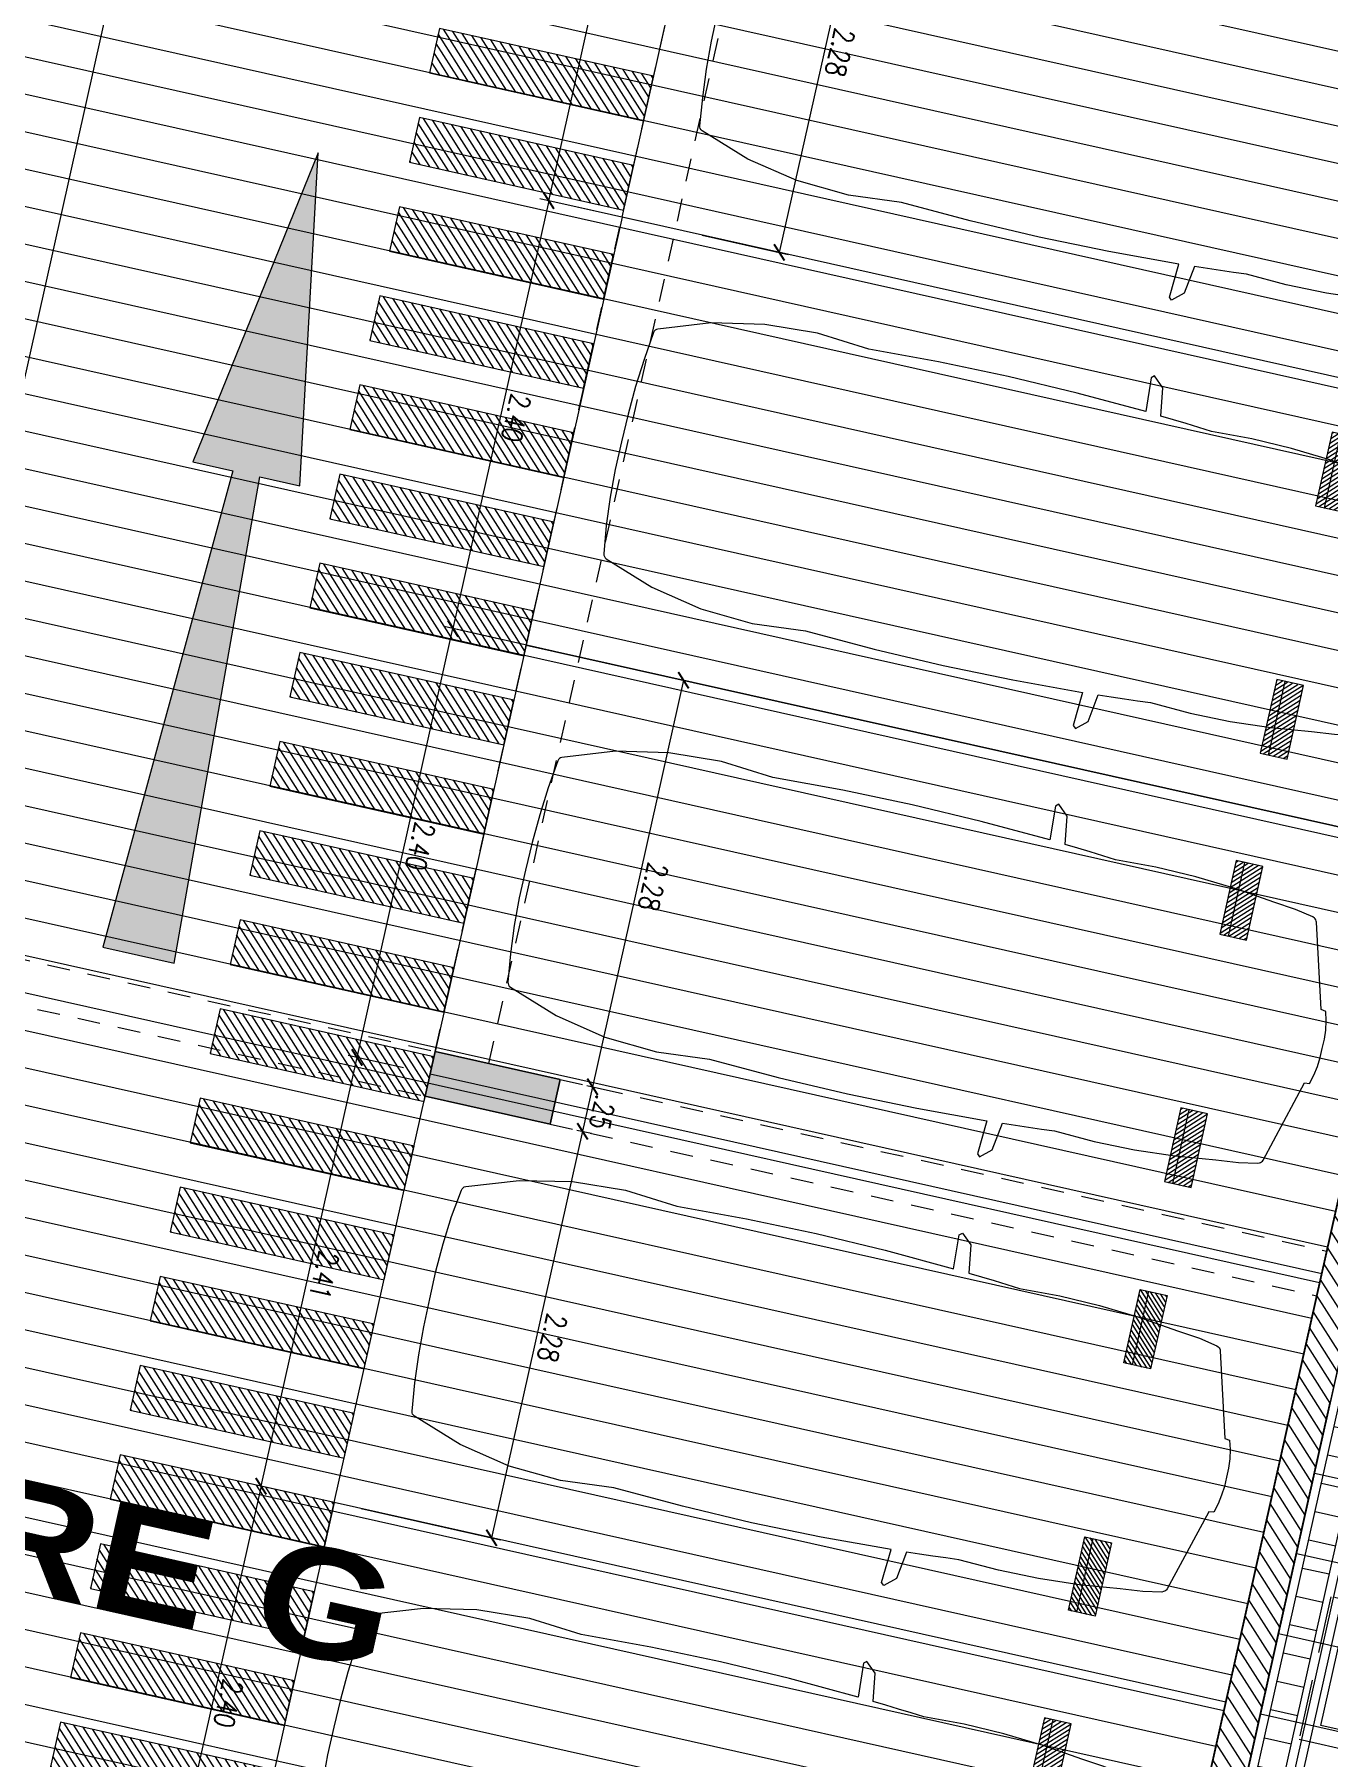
# Model space of a CAD drawing. Header units: millimetres. Extents: x 2471 to 2909, y 1327 to 1568.
# Drawn here: x 2610.77 to 2617.85, y 1485.43 to 1494.86 of the extents above; entities that cross this region are included whole.
import ezdxf
from ezdxf.xclip import XClip

# ---------------------------------------------------------------- set-up
doc = ezdxf.new("R2010")
doc.units = ezdxf.units.MM
doc.header["$XCLIPFRAME"] = 2
doc.set_wipeout_variables(frame=1)
for name, pattern in [('ACAD_ISO07W100', [3, 0, -3]), ('CONTINUO', [0]), ('HIDDEN', [0.375, 0.25, -0.125]), ('HIDDEN2', [0.1875, 0.125, -0.0625])]:
    doc.linetypes.add(name, pattern=pattern)
doc.layers.get('0').update_dxf_attribs({"color": 251, "lineweight": 9})
doc.layers.get('DEFPOINTS').update_dxf_attribs({"color": 251, "lineweight": 9})
for name, color, linetype, lineweight in [('A-COTAS INT', 251, 'Continuous', 13), ('A-EST PLACAS', 251, 'Continuous', 13), ('A-ESTRUCTURA-HATCH', 251, 'Continuous', 13), ('A-ESTRUCTURA-MUROS', 251, 'Continuous', 13), ('A-ESTRUCTURA-VIGAS', 251, 'HIDDEN2', 13), ('A-HATCH', 251, 'Continuous', 13), ('A-LINEAS', 251, 'Continuous', 13), ('A-MOBILIARIO', 251, 'Continuous', 13), ('A-MURO BAJO', 251, 'Continuous', 13), ('A-MUROS', 251, 'Continuous', 13), ('A_50_TextoSubtitulos', 251, 'Continuous', 13), ('CIRCULACION PEATONAL', 251, 'Continuous', 13), ('Cotas', 251, 'Continuous', 13)]:
    doc.layers.add(name, color=color, linetype=linetype, lineweight=lineweight)
doc.styles.add('R140-200', font='ariblk.ttf', dxfattribs={"height": 0.5})
doc.styles.add('ROMANS', font='romans.shx', dxfattribs={"width": 0.8})
doc.dimstyles.new('COTA-75-I', dxfattribs={"dimtxt": 0.11, "dimasz": 0.075, "dimexe": 0.05, "dimexo": 0.15, "dimgap": 0.03, "dimtad": 1, "dimzin": 4, "dimdsep": 46, "dimtxsty": 'ROMANS', "dimblk": 'ARCHTICK', "dimcen": 0.09, "dimclrd": 7, "dimclre": 7, "dimclrt": 2, "dimadec": 0, "dimazin": 0, "dimtfac": 1.2, "dimtix": 1, "dimtmove": 2, "dimatfit": 3, "dimfxl": 0.05, "dimtolj": 1, "dimtzin": 4, "dimarcsym": 0})
pattern_1 = [(135, (197.28794, 7.665617), (-0.0141421356, -0.0141421356), [])]
pattern_2 = [(135, (197.29044, 7.665617), (-0.0141421356, -0.0141421356), [])]
pattern_3 = [(135, (197.28794, 7.665617), (-0.0141421356, -0.0141421356), [])]

# ---------------------------------------------------------------- blocks, each defined once
blk = doc.blocks.new('EST P2')
at = {"layer": 'A-ESTRUCTURA-HATCH'}
h = blk.add_hatch(dxfattribs=at)
h.set_pattern_fill('ANSI31', color=256, scale=0.02)
h.set_pattern_definition([(45, (-226392.07709, -8188163.05961), (-0.04490128060535, 0.04490128060535), [])])
h.paths.add_polyline_path([(-3.61, 5.05), (-3.61, 4.85), (-44.785, 4.85), (-44.785, -0.15), (-46.99, -0.15), (-46.99, -11.15), (-3.61, -11.1501), (-3.61, -11.4001), (-47.24, -11.4), (-47.24, 0.15), (-45.035, 0.15), (-45.035, 5.0497)])
h.paths.add_polyline_path([(5.8757, 4.85), (5.8757, 5.05), (35.53, 5.05), (35.53, 4.85)])
h.paths.add_polyline_path([(35.58, -11.1501), (71.88, -11.1501), (71.88, -11.4001), (35.58, -11.4)])
h.paths.add_polyline_path([(-3.56, -11.15), (35.53, -11.15), (35.53, -11.4001), (-3.56, -11.4001)])
edge = h.paths.add_edge_path()
edge.add_arc((63.3007, -0.15), 9.7, 360, 540)
edge.add_line((53.6007, -0.15), (53.8007, -0.15))
edge.add_arc((63.3007, -0.15), 9.5, 0, 180, ccw=False)
edge.add_line((72.8007, -0.15), (73.0007, -0.15))
h.paths.add_polyline_path([(47.915, 5.05), (35.58, 5.05), (35.58, 4.85), (47.915, 4.85)])
edge = h.paths.add_edge_path()
edge.add_arc((63.3007, -0.15), 3.3, 0.00108, 49.99451)
edge.add_line((65.4221, 2.3777), (65.4222, -0.15))
edge.add_line((65.4222, -0.15), (65.2722, -0.15))
edge.add_line((65.2722, -0.15), (65.2721, 2.4964))
edge.add_arc((63.3007, -0.15), 3.3, 53.31547, 179.99992)
edge.add_line((60.0007, -0.15), (59.8007, -0.15))
edge.add_arc((63.3007, -0.15), 3.5, 0.00102, 179.99993, ccw=False)
edge.add_line((66.8007, -0.1499), (66.6007, -0.1499))
edge.add_line((66.6007, -0.1499), (66.6007, -0.1499))
h.paths.add_polyline_path([(51.865, 4.85), (53.3757, 4.85), (53.3757, 5.05), (51.865, 5.05)])
h = blk.add_hatch(color=256, dxfattribs=at)
h.dxf.hatch_style = 1
h.paths.add_polyline_path([(1.925, -0.1506), (-0.175, -0.1506), (-0.175, 4.85), (-3.56, 4.85), (-3.56, 5.05), (3.7748, 5.05), (3.7748, 3.1999), (3.6248, 3.1999), (3.6248, 4.85), (-0.0249, 4.85), (-0.0249, 2.2), (3.7748, 2.2), (3.7748, 2.0501), (-0.0249, 2.05), (-0.0249, 0), (1.925, -0.0004)])
h.paths.add_polyline_path([(51.865, 5.05), (47.915, 5.05), (47.915, -0.15), (50.25, -0.15), (50.25, 0), (48.065, 0), (48.065, 2.05), (50.015, 2.05), (50.015, 2.2), (48.065, 2.2), (48.065, 4.85), (51.715, 4.85), (51.715, 1.9), (51.865, 1.9)])
h.paths.add_polyline_path([(71.63, -6.15), (71.88, -6.15), (71.88, -6.85), (71.63, -6.85)])
h.paths.add_polyline_path([(64.42, -6.15), (64.67, -6.15), (64.67, -6.85), (64.42, -6.85)])
h.paths.add_polyline_path([(57.21, -6.15), (57.46, -6.15), (57.46, -6.85), (57.21, -6.85)])
h.paths.add_polyline_path([(50, -6.15), (50.25, -6.15), (50.25, -6.85), (50, -6.85)])
h.paths.add_polyline_path([(42.79, -6.15), (43.04, -6.15), (43.04, -6.85), (42.79, -6.85)])
h.paths.add_polyline_path([(42.79, 0.55), (43.04, 0.55), (43.04, -0.15), (42.79, -0.15)])
h.paths.add_polyline_path([(35.58, -6.15), (35.83, -6.15), (35.83, -6.85), (35.58, -6.85)])
h.paths.add_polyline_path([(35.58, 0.55), (35.83, 0.55), (35.83, -0.15), (35.58, -0.15)])
h.paths.add_polyline_path([(35.28, -6.15), (35.53, -6.15), (35.53, -6.85), (35.28, -6.85)])
h.paths.add_polyline_path([(35.28, 0.55), (35.53, 0.55), (35.53, -0.15), (35.28, -0.15)])
h.paths.add_polyline_path([(30.28, -6.15), (30.53, -6.15), (30.53, -6.85), (30.28, -6.85)])
h.paths.add_polyline_path([(30.28, 0.55), (30.53, 0.55), (30.53, -0.15), (30.28, -0.15)])
h.paths.add_polyline_path([(23.07, -6.15), (23.32, -6.15), (23.32, -6.85), (23.07, -6.85)])
h.paths.add_polyline_path([(23.07, 0.55), (23.32, 0.55), (23.32, -0.15), (23.07, -0.15)])
h.paths.add_polyline_path([(18.07, -6.15), (18.32, -6.15), (18.32, -6.85), (18.07, -6.85)])
h.paths.add_polyline_path([(18.07, 0.55), (18.32, 0.55), (18.32, -0.15), (18.07, -0.15)])
h.paths.add_polyline_path([(10.86, -6.15), (11.11, -6.15), (11.11, -6.85), (10.86, -6.85)])
h.paths.add_polyline_path([(10.86, 0.55), (11.11, 0.55), (11.11, -0.15), (10.86, -0.15)])
h.paths.add_polyline_path([(3.65, -6.15), (3.9, -6.15), (3.9, -6.85), (3.65, -6.85)])
h.paths.add_polyline_path([(3.6264, 0.55), (3.9, 0.55), (3.9, -0.15), (3.6264, -0.15)])
h.paths.add_polyline_path([(-3.56, -6.15), (-3.31, -6.15), (-3.31, -6.85), (-3.56, -6.85)])
h.paths.add_polyline_path([(-3.56, 0.55), (-3.31, 0.55), (-3.31, -0.15), (-3.56, -0.15)])
h.paths.add_polyline_path([(-3.86, -6.15), (-3.61, -6.15), (-3.61, -6.85), (-3.86, -6.85)])
h.paths.add_polyline_path([(-3.86, 0.55), (-3.61, 0.55), (-3.61, -0.15), (-3.86, -0.15)])
h.paths.add_polyline_path([(-11.07, -6.15), (-10.82, -6.15), (-10.82, -6.85), (-11.07, -6.85)])
h.paths.add_polyline_path([(-11.07, 0.55), (-10.82, 0.55), (-10.82, -0.15), (-11.07, -0.15)])
h.paths.add_polyline_path([(-18.28, -6.15), (-18.03, -6.15), (-18.03, -6.85), (-18.28, -6.85)])
h.paths.add_polyline_path([(-18.28, 0.55), (-18.03, 0.55), (-18.03, -0.15), (-18.28, -0.15)])
h.paths.add_polyline_path([(-25.49, -6.15), (-25.24, -6.15), (-25.24, -6.85), (-25.49, -6.85)])
h.paths.add_polyline_path([(-25.49, 0.55), (-25.24, 0.55), (-25.24, -0.15), (-25.49, -0.15)])
h.paths.add_polyline_path([(-32.7, -6.15), (-32.45, -6.15), (-32.45, -6.85), (-32.7, -6.85)])
h.paths.add_polyline_path([(-32.7, 0.55), (-32.45, 0.55), (-32.45, -0.15), (-32.7, -0.15)])
h.paths.add_polyline_path([(-39.91, -6.15), (-39.66, -6.15), (-39.66, -6.85), (-39.91, -6.85)])
h.paths.add_polyline_path([(-39.91, 0.55), (-39.66, 0.55), (-39.66, -0.15), (-39.91, -0.15)])
at = {"layer": 'A-EST PLACAS'}
blk.add_lwpolyline([(-18.28, 0.55), (-18.03, 0.55), (-18.03, -0.15), (-18.28, -0.15)], close=True, dxfattribs=at)
at = {"layer": 'A-ESTRUCTURA-MUROS'}
blk.add_lwpolyline([(-3.61, 5.05), (-3.61, 4.85), (-44.785, 4.85), (-44.785, -0.15), (-46.99, -0.15), (-46.99, -11.15), (-3.61, -11.1501), (-3.61, -11.4001), (-47.24, -11.4), (-47.24, 0.15), (-45.035, 0.15), (-45.035, 5.0497)], close=True, dxfattribs=at)
at = {"layer": 'A-ESTRUCTURA-VIGAS'}
for points in [[(-18.28, 0.55), (-18.28, 4.85)], [(-18.03, 0.55), (-18.03, 4.85)], [(-18.28, 0.15), (-25.24, 0.15)], [(-18.28, -0.15), (-25.24, -0.15)], [(-18.28, -6.15), (-18.28, -0.15)], [(-18.03, -6.15), (-18.03, -0.15)]]:
    blk.add_lwpolyline(points, dxfattribs=at)
blk = doc.blocks.new('*U264')
at = {"layer": 'CIRCULACION PEATONAL'}
h = blk.add_hatch(dxfattribs=at)
h.set_pattern_fill('ANSI31', color=256, scale=0.3)
h.set_pattern_definition([(45, (75.250368, 0), (-0.0265165, 0.0265165), [])])
h.paths.add_polyline_path([(75.5474, 0.2275), (75.2974, 0.2275), (75.2974, -0.9725), (75.5474, -0.9725)])
h = blk.add_hatch(dxfattribs=at)
h.set_pattern_fill('ANSI31', color=256, scale=0.3)
h.set_pattern_definition([(45, (75.750368, 0), (-0.0265165, 0.0265165), [])])
h.paths.add_polyline_path([(76.0474, 0.2275), (75.7974, 0.2275), (75.7974, -0.9725), (76.0474, -0.9725)])
h = blk.add_hatch(dxfattribs=at)
h.set_pattern_fill('ANSI31', color=256, scale=0.3)
h.set_pattern_definition([(45, (76.250368, 0), (-0.0265165, 0.0265165), [])])
h.paths.add_polyline_path([(76.5474, 0.2275), (76.2974, 0.2275), (76.2974, -0.9725), (76.5474, -0.9725)])
h = blk.add_hatch(dxfattribs=at)
h.set_pattern_fill('ANSI31', color=256, scale=0.3)
h.set_pattern_definition([(45, (76.750368, 0), (-0.0265165, 0.0265165), [])])
h.paths.add_polyline_path([(77.0474, 0.2275), (76.7974, 0.2275), (76.7974, -0.9725), (77.0474, -0.9725)])
h = blk.add_hatch(dxfattribs=at)
h.set_pattern_fill('ANSI31', color=256, scale=0.3)
h.set_pattern_definition([(45, (77.250368, 0), (-0.0265165, 0.0265165), [])])
h.paths.add_polyline_path([(77.5474, 0.2275), (77.2974, 0.2275), (77.2974, -0.9725), (77.5474, -0.9725)])
h = blk.add_hatch(dxfattribs=at)
h.set_pattern_fill('ANSI31', color=256, scale=0.3)
h.set_pattern_definition([(45, (77.750368, 0), (-0.0265165, 0.0265165), [])])
h.paths.add_polyline_path([(78.0474, 0.2275), (77.7974, 0.2275), (77.7974, -0.9725), (78.0474, -0.9725)])
h = blk.add_hatch(dxfattribs=at)
h.set_pattern_fill('ANSI31', color=256, scale=0.3)
h.set_pattern_definition([(45, (78.250368, 0), (-0.0265165, 0.0265165), [])])
h.paths.add_polyline_path([(78.5474, 0.2275), (78.2974, 0.2275), (78.2974, -0.9725), (78.5474, -0.9725)])
h = blk.add_hatch(dxfattribs=at)
h.set_pattern_fill('ANSI31', color=256, scale=0.3)
h.set_pattern_definition([(45, (78.750368, 0), (-0.0265165, 0.0265165), [])])
h.paths.add_polyline_path([(79.0474, 0.2275), (78.7974, 0.2275), (78.7974, -0.9725), (79.0474, -0.9725)])
h = blk.add_hatch(dxfattribs=at)
h.set_pattern_fill('ANSI31', color=256, scale=0.3)
h.set_pattern_definition([(45, (79.250368, 0), (-0.0265165, 0.0265165), [])])
h.paths.add_polyline_path([(79.5474, 0.2275), (79.2974, 0.2275), (79.2974, -0.9725), (79.5474, -0.9725)])
h = blk.add_hatch(dxfattribs=at)
h.set_pattern_fill('ANSI31', color=256, scale=0.3)
h.set_pattern_definition([(45, (79.750368, 0), (-0.0265165, 0.0265165), [])])
h.paths.add_polyline_path([(80.0474, 0.2275), (79.7974, 0.2275), (79.7974, -0.9725), (80.0474, -0.9725)])
h = blk.add_hatch(dxfattribs=at)
h.set_pattern_fill('ANSI31', color=256, scale=0.3)
h.set_pattern_definition([(45, (80.250368, 0), (-0.0265165, 0.0265165), [])])
h.paths.add_polyline_path([(80.5474, 0.2275), (80.2974, 0.2275), (80.2974, -0.9725), (80.5474, -0.9725)])
h = blk.add_hatch(dxfattribs=at)
h.set_pattern_fill('ANSI31', color=256, scale=0.3)
h.set_pattern_definition([(45, (80.750368, 0), (-0.0265165, 0.0265165), [])])
h.paths.add_polyline_path([(81.0474, 0.2275), (80.7974, 0.2275), (80.7974, -0.9725), (81.0474, -0.9725)])
h = blk.add_hatch(dxfattribs=at)
h.set_pattern_fill('ANSI31', color=256, scale=0.3)
h.set_pattern_definition([(45, (81.250368, 0), (-0.0265165, 0.0265165), [])])
h.paths.add_polyline_path([(81.5474, 0.2275), (81.2974, 0.2275), (81.2974, -0.9725), (81.5474, -0.9725)])
h = blk.add_hatch(dxfattribs=at)
h.set_pattern_fill('ANSI31', color=256, scale=0.3)
h.set_pattern_definition([(45, (81.750368, 0), (-0.0265165, 0.0265165), [])])
h.paths.add_polyline_path([(82.0474, 0.2275), (81.7974, 0.2275), (81.7974, -0.9725), (82.0474, -0.9725)])
h = blk.add_hatch(dxfattribs=at)
h.set_pattern_fill('ANSI31', color=256, scale=0.3)
h.set_pattern_definition([(45, (82.250368, 0), (-0.0265165, 0.0265165), [])])
h.paths.add_polyline_path([(82.5474, 0.2275), (82.2974, 0.2275), (82.2974, -0.9725), (82.5474, -0.9725)])
h = blk.add_hatch(dxfattribs=at)
h.set_pattern_fill('ANSI31', color=256, scale=0.3)
h.set_pattern_definition([(45, (82.750368, 0), (-0.0265165, 0.0265165), [])])
h.paths.add_polyline_path([(83.0474, 0.2275), (82.7974, 0.2275), (82.7974, -0.9725), (83.0474, -0.9725)])
h = blk.add_hatch(dxfattribs=at)
h.set_pattern_fill('ANSI31', color=256, scale=0.3)
h.set_pattern_definition([(45, (83.250368, 0), (-0.0265165, 0.0265165), [])])
h.paths.add_polyline_path([(83.5474, 0.2275), (83.2974, 0.2275), (83.2974, -0.9725), (83.5474, -0.9725)])
h = blk.add_hatch(dxfattribs=at)
h.set_pattern_fill('ANSI31', color=256, scale=0.3)
h.set_pattern_definition([(45, (83.750368, 0), (-0.0265165, 0.0265165), [])])
h.paths.add_polyline_path([(84.0474, 0.2275), (83.7974, 0.2275), (83.7974, -0.9725), (84.0474, -0.9725)])
h = blk.add_hatch(dxfattribs=at)
h.set_pattern_fill('ANSI31', color=256, scale=0.3)
h.set_pattern_definition([(45, (84.250368, 0), (-0.0265165, 0.0265165), [])])
h.paths.add_polyline_path([(84.5474, 0.2275), (84.2974, 0.2275), (84.2974, -0.9725), (84.5474, -0.9725)])
h = blk.add_hatch(dxfattribs=at)
h.set_pattern_fill('ANSI31', color=256, scale=0.3)
h.set_pattern_definition([(45, (84.750368, 0), (-0.0265165, 0.0265165), [])])
h.paths.add_polyline_path([(85.0474, 0.2275), (84.7974, 0.2275), (84.7974, -0.9725), (85.0474, -0.9725)])
for points in [[(75.2974, -0.9725), (75.5474, -0.9725), (75.5474, 0.2275), (75.2974, 0.2275)], [(75.7974, -0.9725), (76.0474, -0.9725), (76.0474, 0.2275), (75.7974, 0.2275)], [(76.2974, -0.9725), (76.5474, -0.9725), (76.5474, 0.2275), (76.2974, 0.2275)], [(76.7974, -0.9725), (77.0474, -0.9725), (77.0474, 0.2275), (76.7974, 0.2275)], [(77.2974, -0.9725), (77.5474, -0.9725), (77.5474, 0.2275), (77.2974, 0.2275)], [(77.7974, -0.9725), (78.0474, -0.9725), (78.0474, 0.2275), (77.7974, 0.2275)], [(78.2974, -0.9725), (78.5474, -0.9725), (78.5474, 0.2275), (78.2974, 0.2275)], [(78.7974, -0.9725), (79.0474, -0.9725), (79.0474, 0.2275), (78.7974, 0.2275)], [(79.2974, -0.9725), (79.5474, -0.9725), (79.5474, 0.2275), (79.2974, 0.2275)], [(79.7974, -0.9725), (80.0474, -0.9725), (80.0474, 0.2275), (79.7974, 0.2275)], [(80.2974, -0.9725), (80.5474, -0.9725), (80.5474, 0.2275), (80.2974, 0.2275)], [(80.7974, -0.9725), (81.0474, -0.9725), (81.0474, 0.2275), (80.7974, 0.2275)], [(81.2974, -0.9725), (81.5474, -0.9725), (81.5474, 0.2275), (81.2974, 0.2275)], [(81.7974, -0.9725), (82.0474, -0.9725), (82.0474, 0.2275), (81.7974, 0.2275)], [(82.2974, -0.9725), (82.5474, -0.9725), (82.5474, 0.2275), (82.2974, 0.2275)], [(82.7974, -0.9725), (83.0474, -0.9725), (83.0474, 0.2275), (82.7974, 0.2275)], [(83.2974, -0.9725), (83.5474, -0.9725), (83.5474, 0.2275), (83.2974, 0.2275)], [(83.7974, -0.9725), (84.0474, -0.9725), (84.0474, 0.2275), (83.7974, 0.2275)], [(84.2974, -0.9725), (84.5474, -0.9725), (84.5474, 0.2275), (84.2974, 0.2275)], [(84.7974, -0.9725), (85.0474, -0.9725), (85.0474, 0.2275), (84.7974, 0.2275)]]:
    blk.add_lwpolyline(points, close=True, dxfattribs=at)
blk = doc.blocks.new('*U310')
at = {"ltscale": 0.5}
h = blk.add_hatch(dxfattribs=at)
h.set_pattern_fill('_USER', color=41, scale=0.02, angle=135, style=0, pattern_type=0)
h.set_pattern_definition(pattern_1)
h.paths.add_polyline_path([(0.3, 4.05), (0.7126, 4.05), (0.7126, 4.2), (0.3, 4.2)])
edge = h.paths.add_edge_path(flags=17)
edge.add_line((0.3, 4.0969), (0.7126, 4.0969))
h = blk.add_hatch(dxfattribs=at)
h.set_pattern_fill('_USER', color=41, scale=0.02, angle=135, style=0, pattern_type=0)
h.set_pattern_definition(pattern_1)
h.paths.add_polyline_path([(2.1, 4.05), (1.6874, 4.05), (1.6874, 4.2), (2.1, 4.2)])
edge = h.paths.add_edge_path(flags=17)
edge.add_line((2.1, 4.0969), (1.6874, 4.0969))
at = {"color": 7, "ltscale": 0.5}
for p, q in [((0.3, 4.0969), (0.7126, 4.0969)), ((2.1, 4.0969), (1.6874, 4.0969))]:
    blk.add_line(p, q, dxfattribs=at)
at = {"ltscale": 0.5}
blk.add_lwpolyline([(0, 0), (2.4, 0), (2.4, 5), (0, 5)], close=True, dxfattribs=at)
at = {"color": 7, "ltscale": 0.5}
blk.add_lwpolyline([(1.9875, 3.0285), (2.1748, 3.018), (2.1887, 3.0332), (2.1356, 3.0921), (1.9822, 3.1148, 0.005253), (1.9606, 3.403, 0.053235), (1.9229, 4.2984), (1.91, 4.4239), (1.8907, 4.5254), (1.8862, 4.535, 0.218656), (1.8671, 4.5512), (1.4058, 4.6804), (1.4021, 4.7076, 0.091554), (1.2, 4.7343, 0.09162), (0.9979, 4.7088), (0.9942, 4.6816), (0.5329, 4.5524, 0.218656), (0.5138, 4.5362), (0.5093, 4.5266), (0.49, 4.4251), (0.4771, 4.2996, 0.053235), (0.4394, 3.4042, 0.005253), (0.4178, 3.1159), (0.2644, 3.0933), (0.2113, 3.0344), (0.2252, 3.0191), (0.4125, 3.0297, 0.028265), (0.41, 1.4757, 0.139924), (0.5546, 0.3249, 0.272148), (0.5785, 0.3061, 0.035353), (1.2, 0.2657, 0.045639), (1.8192, 0.3049, 0.272148), (1.8431, 0.3237, 0.139889), (1.99, 1.4745, 0.028265)], format="xyb", close=True, dxfattribs=at)
for points in [[(0.3, 4.2), (0.3, 4.05), (0.7126, 4.05), (0.7126, 4.2)], [(1.6874, 4.2), (1.6874, 4.05), (2.1, 4.05), (2.1, 4.2)]]:
    blk.add_lwpolyline(points, close=True, dxfattribs=at)
blk = doc.blocks.new('*U847')
at = {"ltscale": 0.5}
h = blk.add_hatch(dxfattribs=at)
h.set_pattern_fill('_USER', color=41, scale=0.02, angle=135, style=0, pattern_type=0)
h.set_pattern_definition(pattern_2)
h.paths.add_polyline_path([(0.3025, 4.05), (0.7151, 4.05), (0.7151, 4.2), (0.3025, 4.2)])
edge = h.paths.add_edge_path(flags=17)
edge.add_line((0.3025, 4.0969), (0.7151, 4.0969))
h = blk.add_hatch(dxfattribs=at)
h.set_pattern_fill('_USER', color=41, scale=0.02, angle=135, style=0, pattern_type=0)
h.set_pattern_definition(pattern_2)
h.paths.add_polyline_path([(2.1025, 4.05), (1.6899, 4.05), (1.6899, 4.2), (2.1025, 4.2)])
edge = h.paths.add_edge_path(flags=17)
edge.add_line((2.1025, 4.0969), (1.6899, 4.0969))
at = {"color": 7, "ltscale": 0.5}
for p, q in [((0.3025, 4.0969), (0.7151, 4.0969)), ((2.1025, 4.0969), (1.6899, 4.0969))]:
    blk.add_line(p, q, dxfattribs=at)
at = {"ltscale": 0.5}
blk.add_lwpolyline([(0, 0), (2.405, 0), (2.405, 5), (0, 5)], close=True, dxfattribs=at)
at = {"color": 7, "ltscale": 0.5}
blk.add_lwpolyline([(1.99, 3.0285), (2.1773, 3.018), (2.1912, 3.0332), (2.1381, 3.0921), (1.9847, 3.1148, 0.005253), (1.9631, 3.403, 0.053235), (1.9254, 4.2984), (1.9125, 4.4239), (1.8932, 4.5254), (1.8887, 4.535, 0.218656), (1.8696, 4.5512), (1.4083, 4.6804), (1.4046, 4.7076, 0.091554), (1.2025, 4.7343, 0.09162), (1.0004, 4.7088), (0.9967, 4.6816), (0.5354, 4.5524, 0.218656), (0.5163, 4.5362), (0.5118, 4.5266), (0.4925, 4.4251), (0.4796, 4.2996, 0.053235), (0.4419, 3.4042, 0.005253), (0.4203, 3.1159), (0.2669, 3.0933), (0.2138, 3.0344), (0.2277, 3.0191), (0.415, 3.0297, 0.028265), (0.4125, 1.4757, 0.139924), (0.5571, 0.3249, 0.272148), (0.581, 0.3061, 0.035353), (1.2025, 0.2657, 0.045639), (1.8217, 0.3049, 0.272148), (1.8456, 0.3237, 0.139889), (1.9925, 1.4745, 0.028265)], format="xyb", close=True, dxfattribs=at)
for points in [[(0.3025, 4.2), (0.3025, 4.05), (0.7151, 4.05), (0.7151, 4.2)], [(1.6899, 4.2), (1.6899, 4.05), (2.1025, 4.05), (2.1025, 4.2)]]:
    blk.add_lwpolyline(points, close=True, dxfattribs=at)
blk = doc.blocks.new('*U846')
at = {"ltscale": 0.5}
h = blk.add_hatch(dxfattribs=at)
h.set_pattern_fill('_USER', color=41, scale=0.02, angle=135, style=0, pattern_type=0)
h.set_pattern_definition(pattern_3)
h.paths.add_polyline_path([(0.3, 4.05), (0.7126, 4.05), (0.7126, 4.2), (0.3, 4.2)])
edge = h.paths.add_edge_path(flags=17)
edge.add_line((0.3, 4.0969), (0.7126, 4.0969))
h = blk.add_hatch(dxfattribs=at)
h.set_pattern_fill('_USER', color=41, scale=0.02, angle=135, style=0, pattern_type=0)
h.set_pattern_definition(pattern_3)
h.paths.add_polyline_path([(2.1, 4.05), (1.6874, 4.05), (1.6874, 4.2), (2.1, 4.2)])
edge = h.paths.add_edge_path(flags=17)
edge.add_line((2.1, 4.0969), (1.6874, 4.0969))
at = {"color": 7, "ltscale": 0.5}
for p, q in [((0.3, 4.0969), (0.7126, 4.0969)), ((2.1, 4.0969), (1.6874, 4.0969))]:
    blk.add_line(p, q, dxfattribs=at)
at = {"ltscale": 0.5}
blk.add_lwpolyline([(0, 0), (2.4, 0), (2.4, 5), (0, 5)], close=True, dxfattribs=at)
at = {"color": 7, "ltscale": 0.5}
blk.add_lwpolyline([(1.9875, 3.0285), (2.1748, 3.018), (2.1887, 3.0332), (2.1356, 3.0921), (1.9822, 3.1148, 0.005253), (1.9606, 3.403, 0.053235), (1.9229, 4.2984), (1.91, 4.4239), (1.8907, 4.5254), (1.8862, 4.535, 0.218656), (1.8671, 4.5512), (1.4058, 4.6804), (1.4021, 4.7076, 0.091554), (1.2, 4.7343, 0.09162), (0.9979, 4.7088), (0.9942, 4.6816), (0.5329, 4.5524, 0.218656), (0.5138, 4.5362), (0.5093, 4.5266), (0.49, 4.4251), (0.4771, 4.2996, 0.053235), (0.4394, 3.4042, 0.005253), (0.4178, 3.1159), (0.2644, 3.0933), (0.2113, 3.0344), (0.2252, 3.0191), (0.4125, 3.0297, 0.028265), (0.41, 1.4757, 0.139924), (0.5546, 0.3249, 0.272148), (0.5785, 0.3061, 0.035353), (1.2, 0.2657, 0.045639), (1.8192, 0.3049, 0.272148), (1.8431, 0.3237, 0.139889), (1.99, 1.4745, 0.028265)], format="xyb", close=True, dxfattribs=at)
for points in [[(0.3, 4.2), (0.3, 4.05), (0.7126, 4.05), (0.7126, 4.2)], [(1.6874, 4.2), (1.6874, 4.05), (2.1, 4.05), (2.1, 4.2)]]:
    blk.add_lwpolyline(points, close=True, dxfattribs=at)
blk = doc.blocks.new('_ArchTick')
at = {"color": 0, "linetype": 'ByBlock', "const_width": 0.15}
blk.add_lwpolyline([(-0.5, -0.5), (0.5, 0.5)], dxfattribs=at)
blk = doc.blocks.new('*D471')
at = {"layer": 'Cotas', "color": 7, "lineweight": -2, "transparency": 16777216}
for p, q in [((8.9308, 13.3317), (8.9308, 13.0206)), ((11.3358, 13.3317), (11.3358, 13.0206)), ((11.3358, 13.0706), (8.9308, 13.0706))]:
    blk.add_line(p, q, dxfattribs=at)
at = {"layer": 'DEFPOINTS', "color": 0, "transparency": 16777216}
for p in [(8.9308, 13.4817), (11.3358, 13.4817), (8.9308, 13.0706)]:
    blk.add_point(p, dxfattribs=at)
at = {"layer": 'Cotas', "color": 7, "lineweight": -2, "transparency": 16777216, "xscale": 0.075, "yscale": 0.075, "zscale": 0.075, "rotation": 180}
blk.add_blockref('_ArchTick', (8.9308, 13.0706), dxfattribs=at)
at = {"layer": 'Cotas', "color": 7, "lineweight": -2, "transparency": 16777216, "xscale": 0.075, "yscale": 0.075, "zscale": 0.075}
blk.add_blockref('_ArchTick', (11.3358, 13.0706), dxfattribs=at)
at = {"layer": 'Cotas', "color": 2, "transparency": 16777216, "insert": (10.1333, 13.1556), "char_height": 0.11, "attachment_point": 5, "style": 'ROMANS'}
blk.add_mtext('\\A1;2.41', dxfattribs=at)
blk = doc.blocks.new('*D472')
at = {"layer": 'Cotas', "color": 7, "lineweight": -2, "transparency": 16777216}
for p, q in [((6.5258, 13.3317), (6.5258, 13.0206)), ((8.9308, 13.3317), (8.9308, 13.0206)), ((8.9308, 13.0706), (6.5258, 13.0706))]:
    blk.add_line(p, q, dxfattribs=at)
at = {"layer": 'DEFPOINTS', "color": 0, "transparency": 16777216}
for p in [(6.5258, 13.4817), (8.9308, 13.4817), (6.5258, 13.0706)]:
    blk.add_point(p, dxfattribs=at)
at = {"layer": 'Cotas', "color": 7, "lineweight": -2, "transparency": 16777216, "xscale": 0.075, "yscale": 0.075, "zscale": 0.075, "rotation": 180}
blk.add_blockref('_ArchTick', (6.5258, 13.0706), dxfattribs=at)
at = {"layer": 'Cotas', "color": 7, "lineweight": -2, "transparency": 16777216, "xscale": 0.075, "yscale": 0.075, "zscale": 0.075}
blk.add_blockref('_ArchTick', (8.9308, 13.0706), dxfattribs=at)
at = {"layer": 'Cotas', "color": 2, "transparency": 16777216, "insert": (7.7283, 13.1556), "char_height": 0.11, "attachment_point": 5, "style": 'ROMANS'}
blk.add_mtext('\\A1;2.40', dxfattribs=at)
blk = doc.blocks.new('*D473')
at = {"layer": 'Cotas', "color": 7, "lineweight": -2, "transparency": 16777216}
for p, q in [((1.7208, 13.3317), (1.7208, 13.0206)), ((4.1258, 13.3317), (4.1258, 13.0206)), ((4.1258, 13.0706), (1.7208, 13.0706))]:
    blk.add_line(p, q, dxfattribs=at)
at = {"layer": 'DEFPOINTS', "color": 0, "transparency": 16777216}
for p in [(1.7208, 13.4817), (4.1258, 13.4817), (1.7208, 13.0706)]:
    blk.add_point(p, dxfattribs=at)
at = {"layer": 'Cotas', "color": 7, "lineweight": -2, "transparency": 16777216, "xscale": 0.075, "yscale": 0.075, "zscale": 0.075, "rotation": 180}
blk.add_blockref('_ArchTick', (1.7208, 13.0706), dxfattribs=at)
at = {"layer": 'Cotas', "color": 7, "lineweight": -2, "transparency": 16777216, "xscale": 0.075, "yscale": 0.075, "zscale": 0.075}
blk.add_blockref('_ArchTick', (4.1258, 13.0706), dxfattribs=at)
at = {"layer": 'Cotas', "color": 2, "transparency": 16777216, "insert": (2.9233, 13.1556), "char_height": 0.11, "attachment_point": 5, "style": 'ROMANS'}
blk.add_mtext('\\A1;2.41', dxfattribs=at)
blk = doc.blocks.new('*D490')
at = {"layer": 'Cotas', "color": 7, "lineweight": -2, "transparency": 16777216}
for p, q in [((1.8458, 14.3317), (1.8458, 14.4135)), ((1.8458, 14.3635), (4.1258, 14.3635)), ((4.1258, 13.9317), (4.1258, 14.4135))]:
    blk.add_line(p, q, dxfattribs=at)
at = {"layer": 'DEFPOINTS', "color": 0, "transparency": 16777216}
for p in [(4.1258, 14.3635), (1.8458, 14.1817), (4.1258, 13.7817)]:
    blk.add_point(p, dxfattribs=at)
at = {"layer": 'Cotas', "color": 7, "lineweight": -2, "transparency": 16777216, "xscale": 0.075, "yscale": 0.075, "zscale": 0.075, "rotation": 180}
blk.add_blockref('_ArchTick', (1.8458, 14.3635), dxfattribs=at)
at = {"layer": 'Cotas', "color": 7, "lineweight": -2, "transparency": 16777216, "xscale": 0.075, "yscale": 0.075, "zscale": 0.075}
blk.add_blockref('_ArchTick', (4.1258, 14.3635), dxfattribs=at)
at = {"layer": 'Cotas', "color": 2, "transparency": 16777216, "insert": (2.9858, 14.4485), "char_height": 0.11, "attachment_point": 5, "style": 'ROMANS'}
blk.add_mtext('\\A1;2.28', dxfattribs=at)
blk = doc.blocks.new('*D491')
at = {"layer": 'Cotas', "color": 7, "lineweight": -2, "transparency": 16777216}
for p, q in [((4.1258, 13.6317), (4.1258, 13.0206)), ((6.5258, 13.6317), (6.5258, 13.0206)), ((4.1258, 13.0706), (6.5258, 13.0706))]:
    blk.add_line(p, q, dxfattribs=at)
at = {"layer": 'DEFPOINTS', "color": 0, "transparency": 16777216}
for p in [(4.1258, 13.7817), (6.5258, 13.7817), (6.5258, 13.0706)]:
    blk.add_point(p, dxfattribs=at)
at = {"layer": 'Cotas', "color": 7, "lineweight": -2, "transparency": 16777216, "xscale": 0.075, "yscale": 0.075, "zscale": 0.075, "rotation": 180}
blk.add_blockref('_ArchTick', (4.1258, 13.0706), dxfattribs=at)
at = {"layer": 'Cotas', "color": 7, "lineweight": -2, "transparency": 16777216, "xscale": 0.075, "yscale": 0.075, "zscale": 0.075}
blk.add_blockref('_ArchTick', (6.5258, 13.0706), dxfattribs=at)
at = {"layer": 'Cotas', "color": 2, "transparency": 16777216, "insert": (5.3258, 13.1556), "char_height": 0.11, "attachment_point": 5, "style": 'ROMANS'}
blk.add_mtext('\\A1;2.40', dxfattribs=at)
blk = doc.blocks.new('*D492')
at = {"layer": 'Cotas', "color": 7, "lineweight": -2, "transparency": 16777216}
for p, q in [((6.5258, 13.9317), (6.5258, 14.4135)), ((6.5258, 14.3635), (8.8058, 14.3635)), ((8.8058, 14.3317), (8.8058, 14.4135))]:
    blk.add_line(p, q, dxfattribs=at)
at = {"layer": 'DEFPOINTS', "color": 0, "transparency": 16777216}
for p in [(8.8058, 14.3635), (8.8058, 14.1817), (6.5258, 13.7817)]:
    blk.add_point(p, dxfattribs=at)
at = {"layer": 'Cotas', "color": 7, "lineweight": -2, "transparency": 16777216, "xscale": 0.075, "yscale": 0.075, "zscale": 0.075, "rotation": 180}
blk.add_blockref('_ArchTick', (6.5258, 14.3635), dxfattribs=at)
at = {"layer": 'Cotas', "color": 7, "lineweight": -2, "transparency": 16777216, "xscale": 0.075, "yscale": 0.075, "zscale": 0.075}
blk.add_blockref('_ArchTick', (8.8058, 14.3635), dxfattribs=at)
at = {"layer": 'Cotas', "color": 2, "transparency": 16777216, "insert": (7.6658, 14.4485), "char_height": 0.11, "attachment_point": 5, "style": 'ROMANS'}
blk.add_mtext('\\A1;2.28', dxfattribs=at)
blk = doc.blocks.new('*D493')
at = {"layer": 'Cotas', "color": 7, "lineweight": -2, "transparency": 16777216}
for p, q in [((8.8058, 14.3317), (8.8058, 14.4135)), ((8.8058, 14.3635), (9.0558, 14.3635)), ((9.0558, 14.3317), (9.0558, 14.4135))]:
    blk.add_line(p, q, dxfattribs=at)
at = {"layer": 'DEFPOINTS', "color": 0, "transparency": 16777216}
for p in [(9.0558, 14.3635), (8.8058, 14.1817), (9.0558, 14.1817)]:
    blk.add_point(p, dxfattribs=at)
at = {"layer": 'Cotas', "color": 7, "lineweight": -2, "transparency": 16777216, "xscale": 0.075, "yscale": 0.075, "zscale": 0.075, "rotation": 180}
blk.add_blockref('_ArchTick', (8.8058, 14.3635), dxfattribs=at)
at = {"layer": 'Cotas', "color": 7, "lineweight": -2, "transparency": 16777216, "xscale": 0.075, "yscale": 0.075, "zscale": 0.075}
blk.add_blockref('_ArchTick', (9.0558, 14.3635), dxfattribs=at)
at = {"layer": 'Cotas', "color": 2, "transparency": 16777216, "insert": (8.9308, 14.4485), "char_height": 0.11, "attachment_point": 5, "style": 'ROMANS'}
blk.add_mtext('\\A1;.25', dxfattribs=at)
blk = doc.blocks.new('*D494')
at = {"layer": 'Cotas', "color": 7, "lineweight": -2, "transparency": 16777216}
for p, q in [((9.0558, 14.3317), (9.0558, 14.4135)), ((9.0558, 14.3635), (11.3358, 14.3635)), ((11.3358, 13.6317), (11.3358, 14.4135))]:
    blk.add_line(p, q, dxfattribs=at)
at = {"layer": 'DEFPOINTS', "color": 0, "transparency": 16777216}
for p in [(11.3358, 14.3635), (9.0558, 14.1817), (11.3358, 13.4817)]:
    blk.add_point(p, dxfattribs=at)
at = {"layer": 'Cotas', "color": 7, "lineweight": -2, "transparency": 16777216, "xscale": 0.075, "yscale": 0.075, "zscale": 0.075, "rotation": 180}
blk.add_blockref('_ArchTick', (9.0558, 14.3635), dxfattribs=at)
at = {"layer": 'Cotas', "color": 7, "lineweight": -2, "transparency": 16777216, "xscale": 0.075, "yscale": 0.075, "zscale": 0.075}
blk.add_blockref('_ArchTick', (11.3358, 14.3635), dxfattribs=at)
at = {"layer": 'Cotas', "color": 2, "transparency": 16777216, "insert": (10.1958, 14.4485), "char_height": 0.11, "attachment_point": 5, "style": 'ROMANS'}
blk.add_mtext('\\A1;2.28', dxfattribs=at)
blk = doc.blocks.new('*D495')
at = {"layer": 'Cotas', "color": 7, "lineweight": -2, "transparency": 16777216}
for p, q in [((11.3358, 13.3317), (11.3358, 13.0206)), ((13.7359, 13.3317), (13.7359, 13.0206)), ((11.3358, 13.0706), (13.7359, 13.0706))]:
    blk.add_line(p, q, dxfattribs=at)
at = {"layer": 'DEFPOINTS', "color": 0, "transparency": 16777216}
for p in [(11.3358, 13.4817), (13.7359, 13.4817), (13.7359, 13.0706)]:
    blk.add_point(p, dxfattribs=at)
at = {"layer": 'Cotas', "color": 7, "lineweight": -2, "transparency": 16777216, "xscale": 0.075, "yscale": 0.075, "zscale": 0.075, "rotation": 180}
blk.add_blockref('_ArchTick', (11.3358, 13.0706), dxfattribs=at)
at = {"layer": 'Cotas', "color": 7, "lineweight": -2, "transparency": 16777216, "xscale": 0.075, "yscale": 0.075, "zscale": 0.075}
blk.add_blockref('_ArchTick', (13.7359, 13.0706), dxfattribs=at)
at = {"layer": 'Cotas', "color": 2, "transparency": 16777216, "insert": (12.5359, 13.1556), "char_height": 0.11, "attachment_point": 5, "style": 'ROMANS'}
blk.add_mtext('\\A1;2.40', dxfattribs=at)
blk = doc.blocks.new('PO_GUARDIA CIVIL ESQ FAISANES_PLANTAS_Sotanos_REVA_2022.01.24 - copia$0$XREF_SOTANOS - ETAPA 1-2020.06.26$0$frr')
at = {"transparency": 33554687}
blk.add_hatch(color=8, dxfattribs=at).paths.add_polyline_path([(0.0018, -0.0107), (-0.0018, -0.0107), (-0.3, -1.8), (-0.075, -1.8), (-0.2, -4.5), (0.2, -4.5), (0.075, -1.8), (0.3, -1.8)])
at = {"color": 7}
blk.add_lwpolyline([(-0.2, -4.5), (0.2, -4.5), (0.075, -1.8), (0.3, -1.8), (0, 0), (-0.3, -1.8), (-0.075, -1.8)], close=True, dxfattribs=at)
blk = doc.blocks.new('TEXTOSSS')
at = {"transparency": 33554483, "rotation": 90}
blk.add_blockref('PO_GUARDIA CIVIL ESQ FAISANES_PLANTAS_Sotanos_REVA_2022.01.24 - copia$0$XREF_SOTANOS - ETAPA 1-2020.06.26$0$frr', (-98.6719, -40.2), dxfattribs=at)
blk = doc.blocks.new('A$C4760cff2')
at = {"layer": 'A_50_TextoSubtitulos', "color": 8, "insert": (-9.5996, 22.41), "char_height": 0.6, "attachment_point": 4, "rotation": 347.38173, "style": 'R140-200'}
blk.add_mtext_dynamic_manual_height_columns('EST. TORRE G', width=9.728838, gutter_width=0.8021, heights=[0], dxfattribs=at)
blk = doc.blocks.new('cajas drenaje pluvial')
at = {"linetype": 'CONTINUO'}
h = blk.add_hatch(dxfattribs=at)
h.set_pattern_fill('ANSI31', color=256, scale=0.05, angle=-57.61811)
h.set_pattern_definition([(347.3819, (-55.24099, 110.72101), (0.0346792, 0.15491583), [])])
h.paths.add_polyline_path([(-42.6013, 78.384), (-44.9399, 67.9372), (-45.0863, 67.97), (-42.7477, 78.4168)])
at = {"linetype": 'CONTINUO', "elevation": 0}
for points in [[(-42.5525, 78.3731), (-44.902, 67.8775), (-45.146, 67.9321), (-42.7965, 78.4277)], [(-42.6013, 78.384), (-44.9399, 67.9372), (-45.0863, 67.97), (-42.7477, 78.4168)]]:
    blk.add_lwpolyline(points, dxfattribs=at)
blk.add_lwpolyline([(-42.6013, 78.384), (-44.9399, 67.9372), (-45.0863, 67.97), (-42.7477, 78.4168)], close=True, dxfattribs=at)
at = {"linetype": 'HIDDEN', "ltscale": 1.25, "elevation": 0}
blk.add_lwpolyline([(-42.1863, 76.4055), (-42.0116, 77.1862), (-42.7923, 77.361), (-42.967, 76.5803)], close=True, dxfattribs=at)
at = {"elevation": 0}
blk.add_lwpolyline([(-42.8476, 76.656), (-42.7165, 77.2415), (-42.131, 77.1105), (-42.2621, 76.5249)], close=True, dxfattribs=at)
blk = doc.blocks.new('A$C47ad906b')
at = {"color": 240, "true_color": 0xed1f24}
blk.add_wipeout([(-17.9532, 13.7815), (-20.1582, 13.7815), (-20.1582, 2.2315), (98.9618, 2.2315), (98.9618, 7.2315), (99.7906, 7.2315), (100.0824, 13.4817), (99.9399, 15.1384), (99.3011, 17.2957), (98.434, 18.891), (96.5864, 20.9381), (95.1524, 21.9277), (93.5658, 22.6443), (92.3725, 22.9752), (90.3824, 23.1815), (88.3592, 22.9682), (87.1113, 22.6133), (85.5861, 21.9127), (83.9074, 20.704), (82.6862, 19.3856), (82.1939, 18.6815), (75.1468, 18.6815), (75.1468, 19.1315), (74.5468, 19.1315), (74.5468, 18.6815), (70.6718, 18.6815), (70.6718, 19.1315), (70.0718, 19.1315), (70.0718, 18.6815), (59.808, 18.6815), (59.808, 19.5314), (55.8578, 19.5314), (55.8578, 18.6815), (37.3918, 18.6815), (9.6018, 18.6818), (9.6018, 19.1315), (9.0018, 19.1315), (9.0018, 18.6817), (7.6574, 18.6815), (7.6574, 19.5315), (3.7074, 19.5315), (3.7074, 18.6818), (-19.1926, 18.6819), (-19.1926, 18.4815), (-17.9532, 18.4815)], dxfattribs=at)
at = {"layer": 'A-HATCH'}
h = blk.add_hatch(dxfattribs=at)
h.set_pattern_fill('_USER', color=256, scale=0.2, angle=90, pattern_type=0)
h.set_pattern_definition([(90, (23.47588, 10.4816), (-0.2, 1e-17), [])])
h.paths.add_polyline_path([(-7.8941, 18.4817), (-7.8941, 2.4817), (23.2259, 2.4817), (23.2259, 18.4817)])
blk.add_line((-7.8941, 10.4817), (23.2259, 10.4817))
at = {"layer": 'A-LINEAS'}
blk.add_lwpolyline([(-7.8941, 18.4817), (-7.8941, 2.4817), (23.2259, 2.4817), (23.2259, 18.4817)], close=True, dxfattribs=at)
at = {"layer": 'A-MUROS'}
for p, q in [((30.8609, 18.6817), (9.6059, 18.6817)), ((-17.6991, 18.4817), (26.9109, 18.4817))]:
    blk.add_line(p, q, dxfattribs=at)
blk.add_lwpolyline([(8.8059, 13.4817), (9.0559, 13.4817), (9.0559, 14.1817), (8.8059, 14.1817)], close=True, dxfattribs=at)
blk.add_blockref('EST P2', (27.0859, 13.6317))
at = {"rotation": 180.0005141974605}
blk.add_blockref('*U264', (88.3832, 12.5093), dxfattribs=at)
at = {"layer": 'A-COTAS INT'}
blk.add_blockref('TEXTOSSS', (102.8178, 51.9817), dxfattribs=at)
at = {"layer": 'A-MOBILIARIO', "xscale": -0.9999999999999999, "rotation": 359.9999992943568}
for p in [(4.1259, 13.4817), (11.3359, 13.4817)]:
    blk.add_blockref('*U847', p, dxfattribs=at)
at = {"layer": 'A-MOBILIARIO', "rotation": 7.056432176835796e-07}
for name, p in [('*U846', (4.1259, 13.4817)), ('*U847', (6.5259, 13.4817)), ('*U310', (11.3359, 13.4817))]:
    blk.add_blockref(name, p, dxfattribs=at)
at = {"layer": 'Cotas'}
for base, p1, p2, picture, middle in [((4.1258, 14.3635), (1.8458, 14.1817), (4.1258, 13.7817), '*D490', (2.9858, 14.4485)), ((8.8058, 14.3635), (6.5258, 13.7817), (8.8058, 14.1817), '*D492', (7.6658, 14.4485)), ((9.0558, 14.3635), (8.8058, 14.1817), (9.0558, 14.1817), '*D493', (8.9308, 14.4485)), ((11.3358, 14.3635), (9.0558, 14.1817), (11.3358, 13.4817), '*D494', (10.1958, 14.4485)), ((6.5258, 13.0706), (4.1258, 13.7817), (6.5258, 13.7817), '*D491', (5.3258, 13.1556)), ((1.720848, 13.070555), (4.125849, 13.481655), (1.720848, 13.481655), '*D473', (2.923348, 13.155555)), ((6.525849, 13.070555), (8.930848, 13.481655), (6.525849, 13.481655), '*D472', (7.728348, 13.155555)), ((8.930848, 13.070555), (11.335849, 13.481655), (8.930848, 13.481655), '*D471', (10.133348, 13.155555)), ((13.7359, 13.0706), (11.3358, 13.4817), (13.7359, 13.4817), '*D495', (12.5359, 13.1556))]:
    dim = blk.add_linear_dim(base=base, p1=p1, p2=p2, dimstyle='COTA-75-I', dxfattribs=at)
    dim.commit()
    dim.dimension.update_dxf_attribs({"geometry": picture, "text_midpoint": middle})

msp = doc.modelspace()

# ---------------------------------------------------------------- hatches: boundary and pattern name
at = {"layer": 'A-HATCH'}
h = msp.add_hatch(dxfattribs=at)
h.set_pattern_fill('_USER', color=256, scale=0.45, angle=-102.61562, double=1, pattern_type=0)
h.set_pattern_definition([(257.384381858, (-223918.5419, -8186702.8517), (0.439135768104, -0.098284165419), []), (347.384381858, (-223918.5419, -8186702.8517), (0.098284165419, 0.439135768104), [])])
h.paths.add_polyline_path([(2615.5111, 1476.8838), (2618.2198, 1488.9843), (2621.6115, 1488.2251), (2619.4584, 1477.6914), (2618.8043, 1477.8378), (2618.4387, 1476.2283)])

# ---------------------------------------------------------------- next in the draw order: block references
at = {"linetype": 'ACAD_ISO07W100'}
ref = msp.add_blockref('A$C47ad906b', (2601.7285, 1500.8349, 0), dxfattribs=dict(at, rotation=257.382711444673))
XClip(ref).set_block_clipping_path([(-32.7771099955, 2.2226421868), (98.966152451, 2.2311685525), (98.9658266148, 7.2312249728), (99.7946497677, 7.2312789899), (100.0860832045, 13.4814635285), (100.1766123548, 17.3149815146), (100.3267845167, 20.5304395065), (97.1711962195, 20.6773210117), (93.5338054346, 23.2807166483), (85.4122358067, 23.2798339301), (85.4121779315, 21.8087508774), (84.8685753467, 21.4595517737), (84.2744105561, 21.0140181032), (83.7236675164, 20.5315185136), (83.2217984032, 20.020823719), (82.9119482925, 19.6642585539), (82.6902667088, 19.3857521464), (82.4208442196, 19.0171344008), (81.5253252406, 21.681570397), (-19.0374325849, 21.6816708043), (-22.9522799095, 17.2482101666), (-26.3217196958, 13.732875739), (-31.4099124894, 12.2080788992), (-35.6628028844, 13.1383932107)])

# ---------------------------------------------------------------- next in the draw order: linework, layer by layer
at = {"layer": 'A-MURO BAJO', "ltscale": 0.5, "elevation": 0}
msp.add_lwpolyline([(2615.5111, 1476.8838), (2618.2198, 1488.9843), (2621.1474, 1488.329), (2618.4387, 1476.2283)], close=True, dxfattribs=at)

# ---------------------------------------------------------------- next in the draw order: block references
for name, p in [('A$C4760cff2', (2615.7147, 1465.2582, 0)), ('cajas drenaje pluvial', (2660.6562, 1408.9521))]:
    msp.add_blockref(name, p)

doc.saveas('drawing.dxf')
